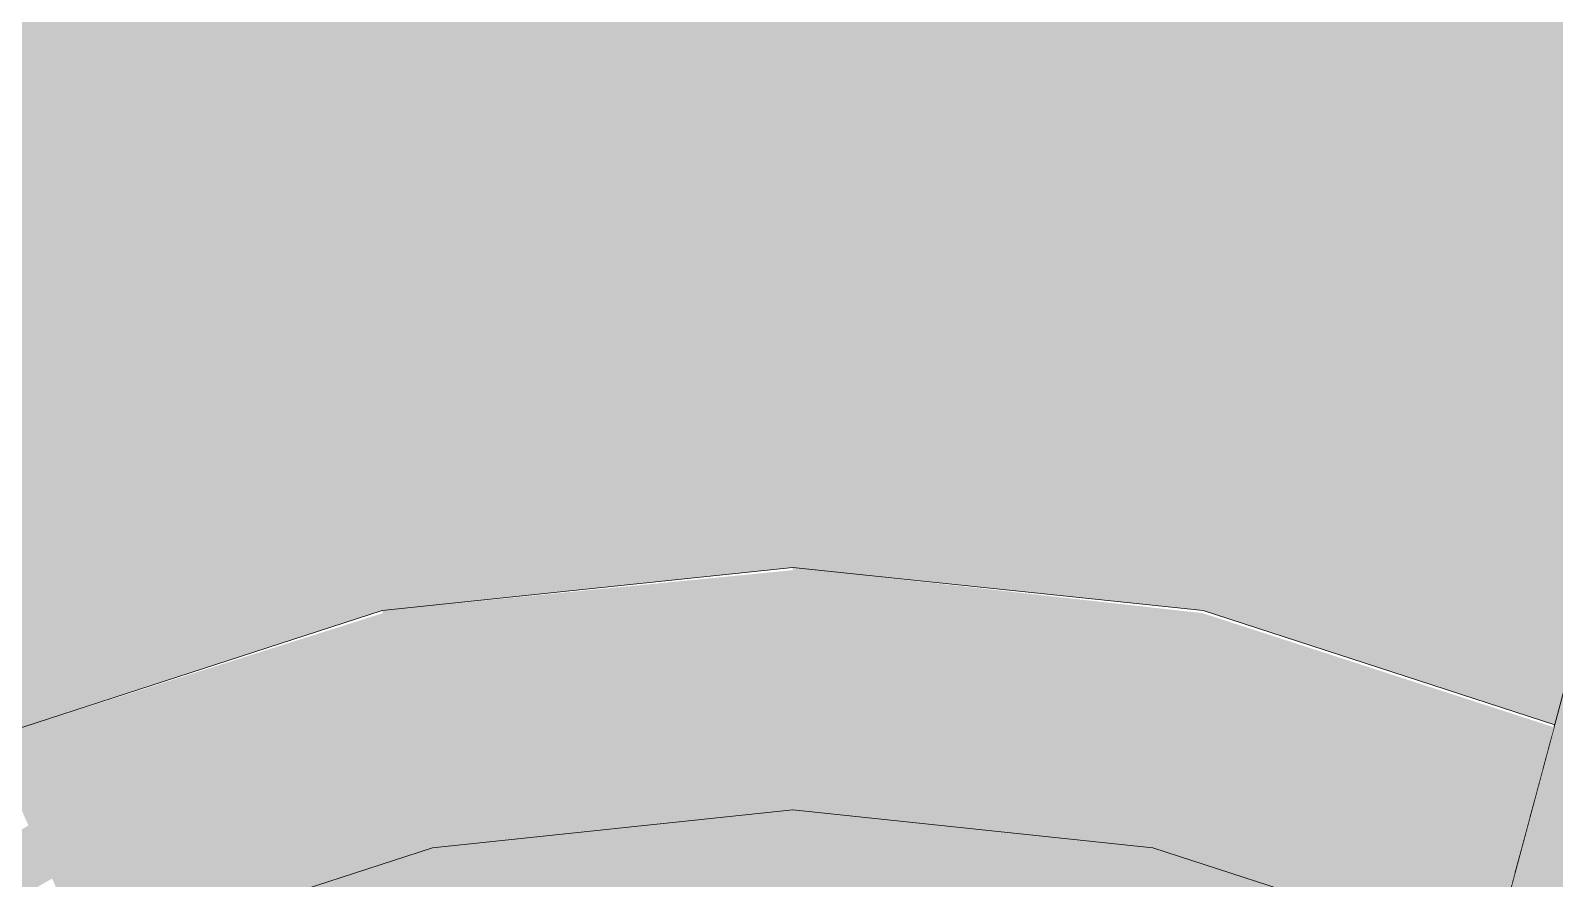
# Model space of a CAD drawing. Header units: centimetres. Extents: x -4381 to 5639, y -3920 to 4826.
# Drawn here: x 29.0267 to 29.2968, y 29.5484 to 29.6988 of the extents above; entities that cross this region are included whole.
import ezdxf
from ezdxf.xclip import XClip

# ---------------------------------------------------------------- set-up
doc = ezdxf.new("R2010")
doc.units = ezdxf.units.CM
doc.header["$MEASUREMENT"] = 0
doc.header["$XCLIPFRAME"] = 0
doc.set_wipeout_variables(frame=1)
doc.linetypes.add('Wipeout_Contour', pattern=[100, 0, -100])
for name, color, linetype in [('01- MOBILIER', 7, 'Continuous'), ('Drawing & Figure', 7, 'Continuous'), ('Structural - Bearing', 7, 'Continuous')]:
    doc.layers.add(name, color=color, linetype=linetype)
doc.layers.add('01- MOBILIER_Pen_No__101', color=252, linetype='Continuous', lineweight=5)
doc.layers.add('01- MOBILIER_Pen_No__7', color=7, linetype='Continuous', lineweight=5)
for name, color, linetype, lineweight, true_color in [('01- MOBILIER_Pen_No__118', 7, 'Continuous', 5, 0x573938), ('01- MOBILIER_Pen_No__144', 7, 'Continuous', 5, 0xae480b), ('01- MOBILIER_Pen_No__61', 7, 'Continuous', 5, 0x6a6a6a), ('01- MOBILIER_Pen_No__62', 7, 'Continuous', 5, 0xaaaaaa), ('Structural - Bearing_Pen_No__112', 7, 'Continuous', 5, 0xd5aaaa)]:
    doc.layers.add(name, color=color, linetype=linetype, lineweight=lineweight, true_color=true_color)

# ---------------------------------------------------------------- blocks, each defined once
blk = doc.blocks.new('Drawing_8_8', base_point=(-322.57542, 32.20361))
at = {"color": 254, "linetype": 'Wipeout_Contour', "lineweight": 0, "ltscale": 2530.302172}
blk.add_wipeout([(28.51205, 28.90361), (28.69174, 28.90361), (28.69174, 29.50361), (28.7322, 29.50361), (28.7322, 29.42361), (28.75094, 29.42361), (28.75094, 29.45361), (28.75762, 29.47861), (28.77588, 29.49691), (28.80082, 29.50361), (28.9192, 29.50361), (28.95602, 29.53677), (29.01939, 29.57335), (29.08898, 29.59596), (29.16174, 29.60361), (29.23451, 29.59596), (29.29681, 29.57572), (29.30148, 29.59316), (29.30691, 29.6134), (29.30916, 29.62178), (29.31513, 29.62662), (29.31067, 29.62373), (29.31665, 29.64604), (29.31232, 29.6472), (29.30826, 29.64828), (29.30903, 29.65118), (29.3129, 29.65015), (29.34396, 29.76606), (29.34009, 29.76709), (29.34087, 29.76999), (29.34493, 29.7689), (29.35053, 29.7674), (29.36518, 29.82207), (29.34749, 29.83446), (29.33294, 29.84536), (29.30794, 29.86287), (29.30519, 29.8608), (29.28969, 29.86053), (29.27704, 29.86939), (29.27201, 29.884), (29.27652, 29.89878), (29.28886, 29.90808), (29.30431, 29.90835), (29.31702, 29.89948), (29.32205, 29.88488), (29.32104, 29.88156), (29.33294, 29.87322), (29.36092, 29.85364), (29.37179, 29.84674), (29.3733, 29.8524), (29.39649, 29.84619), (29.37371, 29.76119), (29.37931, 29.75969), (29.38337, 29.7586), (29.38259, 29.7557), (29.37873, 29.75674), (29.36847, 29.71844), (29.61205, 29.71844), (29.61205, 31.79883), (29.43106, 31.90361), (28.51205, 31.90361)], dxfattribs=at).dxf.layer = 'Structural - Bearing'
at = {"layer": 'Structural - Bearing_Pen_No__112', "linetype": 'Continuous', "ltscale": 10}
blk.add_hatch(color=256, dxfattribs=at).paths.add_polyline_path([(28.51205, 28.90361), (28.69174, 28.90361), (28.69174, 29.50361), (28.7322, 29.50361), (28.7322, 29.42361), (28.75094, 29.42361), (28.75094, 29.45361), (28.75762, 29.47861), (28.77588, 29.49691), (28.80082, 29.50361), (28.9192, 29.50361), (28.95602, 29.53677), (29.01939, 29.57335), (29.08898, 29.59596), (29.16174, 29.60361), (29.23451, 29.59596), (29.29681, 29.57572), (29.30148, 29.59316), (29.30691, 29.6134), (29.30916, 29.62178), (29.31513, 29.62662), (29.31067, 29.62373), (29.31665, 29.64604), (29.31232, 29.6472), (29.30826, 29.64828), (29.30903, 29.65118), (29.3129, 29.65015), (29.34396, 29.76606), (29.34009, 29.76709), (29.34087, 29.76999), (29.34493, 29.7689), (29.35053, 29.7674), (29.36518, 29.82207), (29.34749, 29.83446), (29.33294, 29.84536), (29.30794, 29.86287), (29.30519, 29.8608), (29.28969, 29.86053), (29.27704, 29.86939), (29.27201, 29.884), (29.27652, 29.89878), (29.28886, 29.90808), (29.30431, 29.90835), (29.31702, 29.89948), (29.32205, 29.88488), (29.32104, 29.88156), (29.33294, 29.87322), (29.36092, 29.85364), (29.37179, 29.84674), (29.3733, 29.8524), (29.39649, 29.84619), (29.37371, 29.76119), (29.37931, 29.75969), (29.38337, 29.7586), (29.38259, 29.7557), (29.37873, 29.75674), (29.36847, 29.71844), (29.61205, 29.71844), (29.61205, 31.79883), (29.43106, 31.90361), (28.51205, 31.90361)])
at = {"color": 254, "linetype": 'Wipeout_Contour', "lineweight": 0, "ltscale": 1165.109032}
blk.add_wipeout([(29.23451, 28.91126), (29.16174, 28.90361), (29.33294, 28.90361), (29.61205, 28.90361), (29.61205, 29.3915), (29.35085, 29.6527), (29.34767, 29.64083), (29.35154, 29.63979), (29.35076, 29.6369), (29.3467, 29.63798), (29.34237, 29.63914), (29.33639, 29.61684), (29.33398, 29.62155), (29.33673, 29.6144), (29.33449, 29.60601), (29.32906, 29.58577), (29.32284, 29.56253), (29.36747, 29.53677), (29.42184, 29.48781), (29.46485, 29.42861), (29.49461, 29.36177), (29.50983, 29.2902), (29.50983, 29.21703), (29.49461, 29.14546), (29.46485, 29.07861), (29.42184, 29.01942), (29.36747, 28.97046), (29.3041, 28.93387)], dxfattribs=at).dxf.layer = 'Structural - Bearing'
at = {"color": 254, "linetype": 'Wipeout_Contour', "lineweight": 0, "ltscale": 166.392971}
blk.add_wipeout([(29.32906, 29.58577), (29.3238, 29.58718), (29.28498, 29.44229), (29.29024, 29.44088)], dxfattribs=at).dxf.layer = '01- MOBILIER'
at = {"color": 254, "linetype": 'Wipeout_Contour', "lineweight": 0, "ltscale": 166.011911}
blk.add_wipeout([(29.16175, 29.56217), (29.09759, 29.55542), (29.09792, 29.5539), (29.16175, 29.56061)], dxfattribs=at).dxf.layer = '01- MOBILIER'
at = {"layer": '01- MOBILIER', "linetype": 'Continuous', "lineweight": 0, "ltscale": 10, "true_color": 0x000000}
blk.add_hatch(color=18, dxfattribs=at).paths.add_polyline_path([(29.16175, 29.56217), (29.09759, 29.55542), (29.09792, 29.5539), (29.16175, 29.56061)])
at = {"color": 254, "linetype": 'Wipeout_Contour', "lineweight": 0, "ltscale": 166.377265}
blk.add_wipeout([(29.3238, 29.58718), (29.31528, 29.58946), (29.27646, 29.44457), (29.28498, 29.44229)], dxfattribs=at).dxf.layer = '01- MOBILIER'
at = {"color": 254, "linetype": 'Wipeout_Contour', "lineweight": 0, "ltscale": 166.359747}
blk.add_wipeout([(29.31528, 29.58946), (29.30677, 29.59175), (29.26795, 29.44686), (29.27646, 29.44457)], dxfattribs=at).dxf.layer = '01- MOBILIER'
at = {"color": 254, "linetype": 'Wipeout_Contour', "lineweight": 0, "ltscale": 165.800351}
blk.add_wipeout([(29.09759, 29.55542), (29.03625, 29.53549), (29.03688, 29.53407), (29.09792, 29.5539)], dxfattribs=at).dxf.layer = '01- MOBILIER'
at = {"layer": '01- MOBILIER', "linetype": 'Continuous', "lineweight": 0, "ltscale": 10, "true_color": 0x000000}
blk.add_hatch(color=18, dxfattribs=at).paths.add_polyline_path([(29.09759, 29.55542), (29.03625, 29.53549), (29.03688, 29.53407), (29.09792, 29.5539)])
at = {"layer": '01- MOBILIER_Pen_No__144', "linetype": 'Continuous', "ltscale": 10}
blk.add_hatch(color=256, dxfattribs=at).paths.add_polyline_path([(29.31528, 29.58946), (29.30677, 29.59175), (29.26795, 29.44686), (29.27646, 29.44457)])
at = {"color": 254, "linetype": 'Wipeout_Contour', "lineweight": 0, "ltscale": 166.34711}
blk.add_wipeout([(29.30677, 29.59175), (29.3015, 29.59316), (29.26268, 29.44827), (29.26795, 29.44686)], dxfattribs=at).dxf.layer = '01- MOBILIER'
at = {"layer": '01- MOBILIER_Pen_No__144', "linetype": 'Continuous', "ltscale": 10}
blk.add_hatch(color=256, dxfattribs=at).paths.add_polyline_path([(29.30677, 29.59175), (29.3015, 29.59316), (29.26268, 29.44827), (29.26795, 29.44686)])
at = {"color": 254, "linetype": 'Wipeout_Contour', "lineweight": 0, "ltscale": 166.315655}
blk.add_wipeout([(29.22558, 29.5539), (29.28575, 29.53435), (29.28615, 29.53585), (29.2259, 29.55542)], dxfattribs=at).dxf.layer = '01- MOBILIER'
at = {"layer": '01- MOBILIER', "linetype": 'Continuous', "lineweight": 0, "ltscale": 10, "true_color": 0x000000}
blk.add_hatch(color=18, dxfattribs=at).paths.add_polyline_path([(29.22558, 29.5539), (29.28575, 29.53435), (29.28615, 29.53585), (29.2259, 29.55542)])
at = {"color": 254, "linetype": 'Wipeout_Contour', "lineweight": 0, "ltscale": 166.179212}
blk.add_wipeout([(29.16175, 29.56217), (29.16175, 29.56061), (29.22558, 29.5539), (29.2259, 29.55542)], dxfattribs=at).dxf.layer = '01- MOBILIER'
at = {"layer": '01- MOBILIER', "linetype": 'Continuous', "lineweight": 0, "ltscale": 10, "true_color": 0x000000}
blk.add_hatch(color=18, dxfattribs=at).paths.add_polyline_path([(29.16175, 29.56217), (29.16175, 29.56061), (29.22558, 29.5539), (29.2259, 29.55542)])
at = {"color": 254, "linetype": 'Wipeout_Contour', "lineweight": 0, "ltscale": 166.00647}
blk.add_wipeout([(29.09759, 29.55542), (29.16175, 29.56217), (29.16175, 29.56643), (29.09671, 29.55959)], dxfattribs=at).dxf.layer = '01- MOBILIER'
at = {"color": 254, "linetype": 'Wipeout_Contour', "lineweight": 0, "ltscale": 166.326098}
blk.add_wipeout([(29.22679, 29.55959), (29.2259, 29.55542), (29.28615, 29.53585), (29.28724, 29.53995)], dxfattribs=at).dxf.layer = '01- MOBILIER'
at = {"layer": '01- MOBILIER', "linetype": 'Continuous', "lineweight": 0, "ltscale": 10, "true_color": 0x000000}
for points in [[(29.09759, 29.55542), (29.16175, 29.56217), (29.16175, 29.56643), (29.09671, 29.55959)], [(29.22679, 29.55959), (29.2259, 29.55542), (29.28615, 29.53585), (29.28724, 29.53995)]]:
    blk.add_hatch(color=18, dxfattribs=at).paths.add_polyline_path(points)
at = {"color": 254, "linetype": 'Wipeout_Contour', "lineweight": 0, "ltscale": 166.192358}
blk.add_wipeout([(29.16175, 29.56217), (29.2259, 29.55542), (29.22679, 29.55959), (29.16175, 29.56643)], dxfattribs=at).dxf.layer = '01- MOBILIER'
at = {"color": 254, "linetype": 'Wipeout_Contour', "lineweight": 0, "ltscale": 165.79249}
blk.add_wipeout([(29.03625, 29.53549), (29.09759, 29.55542), (29.09671, 29.55959), (29.03451, 29.53938)], dxfattribs=at).dxf.layer = '01- MOBILIER'
at = {"layer": '01- MOBILIER', "linetype": 'Continuous', "lineweight": 0, "ltscale": 10, "true_color": 0x000000}
for points in [[(29.16175, 29.56217), (29.2259, 29.55542), (29.22679, 29.55959), (29.16175, 29.56643)], [(29.03625, 29.53549), (29.09759, 29.55542), (29.09671, 29.55959), (29.03451, 29.53938)]]:
    blk.add_hatch(color=18, dxfattribs=at).paths.add_polyline_path(points)
at = {"color": 254, "linetype": 'Wipeout_Contour', "lineweight": 0, "ltscale": 166.016086}
blk.add_wipeout([(29.09671, 29.55959), (29.16175, 29.56643), (29.16175, 29.57122), (29.09571, 29.56428)], dxfattribs=at).dxf.layer = '01- MOBILIER'
at = {"color": 254, "linetype": 'Wipeout_Contour', "lineweight": 0, "ltscale": 166.341689}
blk.add_wipeout([(29.22778, 29.56428), (29.22679, 29.55959), (29.28724, 29.53995), (29.28848, 29.54456)], dxfattribs=at).dxf.layer = '01- MOBILIER'
at = {"layer": '01- MOBILIER', "linetype": 'Continuous', "lineweight": 0, "ltscale": 10, "true_color": 0x000000}
for points in [[(29.09671, 29.55959), (29.16175, 29.56643), (29.16175, 29.57122), (29.09571, 29.56428)], [(29.22778, 29.56428), (29.22679, 29.55959), (29.28724, 29.53995), (29.28848, 29.54456)]]:
    blk.add_hatch(color=18, dxfattribs=at).paths.add_polyline_path(points)
at = {"color": 254, "linetype": 'Wipeout_Contour', "lineweight": 0, "ltscale": 166.207269}
blk.add_wipeout([(29.16175, 29.56643), (29.22679, 29.55959), (29.22778, 29.56428), (29.16175, 29.57122)], dxfattribs=at).dxf.layer = '01- MOBILIER'
at = {"color": 254, "linetype": 'Wipeout_Contour', "lineweight": 0, "ltscale": 165.798718}
blk.add_wipeout([(29.03451, 29.53938), (29.09671, 29.55959), (29.09571, 29.56428), (29.03257, 29.54376)], dxfattribs=at).dxf.layer = '01- MOBILIER'
at = {"layer": '01- MOBILIER', "linetype": 'Continuous', "lineweight": 0, "ltscale": 10, "true_color": 0x000000}
for points in [[(29.16175, 29.56643), (29.22679, 29.55959), (29.22778, 29.56428), (29.16175, 29.57122)], [(29.03451, 29.53938), (29.09671, 29.55959), (29.09571, 29.56428), (29.03257, 29.54376)]]:
    blk.add_hatch(color=18, dxfattribs=at).paths.add_polyline_path(points)
at = {"color": 254, "linetype": 'Wipeout_Contour', "lineweight": 0, "ltscale": 166.027679}
blk.add_wipeout([(29.09571, 29.56428), (29.16175, 29.57122), (29.16175, 29.57633), (29.09465, 29.56928)], dxfattribs=at).dxf.layer = '01- MOBILIER'
at = {"color": 254, "linetype": 'Wipeout_Contour', "lineweight": 0, "ltscale": 166.358677}
blk.add_wipeout([(29.22885, 29.56928), (29.22778, 29.56428), (29.28848, 29.54456), (29.2898, 29.54947)], dxfattribs=at).dxf.layer = '01- MOBILIER'
at = {"color": 254, "linetype": 'Wipeout_Contour', "lineweight": 0, "ltscale": 165.93655}
blk.add_wipeout([(29.09792, 29.5539), (29.10145, 29.53727), (29.16175, 29.54361), (29.16175, 29.56061)], dxfattribs=at).dxf.layer = '01- MOBILIER'
at = {"layer": '01- MOBILIER', "linetype": 'Continuous', "lineweight": 0, "ltscale": 10, "true_color": 0x000000}
for points in [[(29.09571, 29.56428), (29.16175, 29.57122), (29.16175, 29.57633), (29.09465, 29.56928)], [(29.22885, 29.56928), (29.22778, 29.56428), (29.28848, 29.54456), (29.2898, 29.54947)]]:
    blk.add_hatch(color=18, dxfattribs=at).paths.add_polyline_path(points)
at = {"layer": '01- MOBILIER_Pen_No__62', "linetype": 'Continuous', "ltscale": 10}
blk.add_hatch(color=256, dxfattribs=at).paths.add_polyline_path([(29.09792, 29.5539), (29.10145, 29.53727), (29.16175, 29.54361), (29.16175, 29.56061)])
at = {"color": 254, "linetype": 'Wipeout_Contour', "lineweight": 0, "ltscale": 166.223101}
blk.add_wipeout([(29.16175, 29.57122), (29.22778, 29.56428), (29.22885, 29.56928), (29.16175, 29.57633)], dxfattribs=at).dxf.layer = '01- MOBILIER'
at = {"color": 254, "linetype": 'Wipeout_Contour', "lineweight": 0, "ltscale": 165.806745}
blk.add_wipeout([(29.03049, 29.54843), (29.03257, 29.54376), (29.09571, 29.56428), (29.09465, 29.56928)], dxfattribs=at).dxf.layer = '01- MOBILIER'
at = {"layer": '01- MOBILIER', "linetype": 'Continuous', "lineweight": 0, "ltscale": 10, "true_color": 0x000000}
for points in [[(29.16175, 29.57122), (29.22778, 29.56428), (29.22885, 29.56928), (29.16175, 29.57633)], [(29.03049, 29.54843), (29.03257, 29.54376), (29.09571, 29.56428), (29.09465, 29.56928)]]:
    blk.add_hatch(color=18, dxfattribs=at).paths.add_polyline_path(points)
at = {"color": 254, "linetype": 'Wipeout_Contour', "lineweight": 0, "ltscale": 166.040653}
blk.add_wipeout([(29.09465, 29.56928), (29.16175, 29.57633), (29.16175, 29.58154), (29.09357, 29.57438)], dxfattribs=at).dxf.layer = '01- MOBILIER'
at = {"color": 254, "linetype": 'Wipeout_Contour', "lineweight": 0, "ltscale": 166.376317}
blk.add_wipeout([(29.22993, 29.57438), (29.22885, 29.56928), (29.2898, 29.54947), (29.29114, 29.55449)], dxfattribs=at).dxf.layer = '01- MOBILIER'
at = {"layer": '01- MOBILIER_Pen_No__118', "linetype": 'Continuous', "ltscale": 10}
for points in [[(29.09465, 29.56928), (29.16175, 29.57633), (29.16175, 29.58154), (29.09357, 29.57438)], [(29.22993, 29.57438), (29.22885, 29.56928), (29.2898, 29.54947), (29.29114, 29.55449)]]:
    blk.add_hatch(color=256, dxfattribs=at).paths.add_polyline_path(points)
at = {"color": 254, "linetype": 'Wipeout_Contour', "lineweight": 0, "ltscale": 166.239166}
blk.add_wipeout([(29.16175, 29.57633), (29.22885, 29.56928), (29.22993, 29.57438), (29.16175, 29.58154)], dxfattribs=at).dxf.layer = '01- MOBILIER'
at = {"color": 254, "linetype": 'Wipeout_Contour', "lineweight": 0, "ltscale": 165.816149}
blk.add_wipeout([(29.09357, 29.57438), (29.02837, 29.55319), (29.03049, 29.54843), (29.09465, 29.56928)], dxfattribs=at).dxf.layer = '01- MOBILIER'
at = {"layer": '01- MOBILIER_Pen_No__118', "linetype": 'Continuous', "ltscale": 10}
for points in [[(29.16175, 29.57633), (29.22885, 29.56928), (29.22993, 29.57438), (29.16175, 29.58154)], [(29.09357, 29.57438), (29.02837, 29.55319), (29.03049, 29.54843), (29.09465, 29.56928)]]:
    blk.add_hatch(color=256, dxfattribs=at).paths.add_polyline_path(points)
at = {"color": 254, "linetype": 'Wipeout_Contour', "lineweight": 0, "ltscale": 166.054406}
blk.add_wipeout([(29.09357, 29.57438), (29.16175, 29.58154), (29.16175, 29.58663), (29.09251, 29.57935)], dxfattribs=at).dxf.layer = '01- MOBILIER'
at = {"color": 254, "linetype": 'Wipeout_Contour', "lineweight": 0, "ltscale": 166.393841}
blk.add_wipeout([(29.23099, 29.57935), (29.22993, 29.57438), (29.29114, 29.55449), (29.29245, 29.55938)], dxfattribs=at).dxf.layer = '01- MOBILIER'
at = {"color": 254, "linetype": 'Wipeout_Contour', "lineweight": 0, "ltscale": 165.56493}
blk.add_wipeout([(28.96899, 29.51891), (28.97206, 29.5147), (29.03049, 29.54843), (29.02837, 29.55319)], dxfattribs=at).dxf.layer = '01- MOBILIER'
at = {"layer": '01- MOBILIER_Pen_No__118', "linetype": 'Continuous', "ltscale": 10}
for points in [[(29.09357, 29.57438), (29.16175, 29.58154), (29.16175, 29.58663), (29.09251, 29.57935)], [(29.23099, 29.57935), (29.22993, 29.57438), (29.29114, 29.55449), (29.29245, 29.55938)], [(28.96899, 29.51891), (28.97206, 29.5147), (29.03049, 29.54843), (29.02837, 29.55319)]]:
    blk.add_hatch(color=256, dxfattribs=at).paths.add_polyline_path(points)
at = {"color": 254, "linetype": 'Wipeout_Contour', "lineweight": 0, "ltscale": 166.254782}
blk.add_wipeout([(29.16175, 29.58154), (29.22993, 29.57438), (29.23099, 29.57935), (29.16175, 29.58663)], dxfattribs=at).dxf.layer = '01- MOBILIER'
at = {"color": 254, "linetype": 'Wipeout_Contour', "lineweight": 0, "ltscale": 165.826471}
blk.add_wipeout([(29.02837, 29.55319), (29.09357, 29.57438), (29.09251, 29.57935), (29.0263, 29.55784)], dxfattribs=at).dxf.layer = '01- MOBILIER'
at = {"color": 254, "linetype": 'Wipeout_Contour', "lineweight": 0, "ltscale": 207.398788}
blk.add_wipeout([(29.22558, 29.5539), (29.22204, 29.53727), (29.2797, 29.51854), (29.28424, 29.52874), (29.28575, 29.53435)], dxfattribs=at).dxf.layer = '01- MOBILIER'
at = {"layer": '01- MOBILIER_Pen_No__101', "linetype": 'Continuous', "ltscale": 10}
blk.add_hatch(color=256, dxfattribs=at).paths.add_polyline_path([(29.22558, 29.5539), (29.22204, 29.53727), (29.2797, 29.51854), (29.28424, 29.52874), (29.28575, 29.53435)])
at = {"layer": '01- MOBILIER_Pen_No__118', "linetype": 'Continuous', "ltscale": 10}
for points in [[(29.16175, 29.58154), (29.22993, 29.57438), (29.23099, 29.57935), (29.16175, 29.58663)], [(29.02837, 29.55319), (29.09357, 29.57438), (29.09251, 29.57935), (29.0263, 29.55784)]]:
    blk.add_hatch(color=256, dxfattribs=at).paths.add_polyline_path(points)
at = {"color": 254, "linetype": 'Wipeout_Contour', "lineweight": 0, "ltscale": 166.06834}
blk.add_wipeout([(29.09251, 29.57935), (29.16175, 29.58663), (29.16175, 29.59136), (29.09153, 29.58398)], dxfattribs=at).dxf.layer = '01- MOBILIER'
at = {"color": 254, "linetype": 'Wipeout_Contour', "lineweight": 0, "ltscale": 166.410493}
blk.add_wipeout([(29.23197, 29.58398), (29.23099, 29.57935), (29.29245, 29.55938), (29.29367, 29.56393)], dxfattribs=at).dxf.layer = '01- MOBILIER'
at = {"color": 254, "linetype": 'Wipeout_Contour', "lineweight": 0, "ltscale": 166.182639}
blk.add_wipeout([(29.16175, 29.56061), (29.16175, 29.54361), (29.22204, 29.53727), (29.22558, 29.5539)], dxfattribs=at).dxf.layer = '01- MOBILIER'
at = {"color": 254, "linetype": 'Wipeout_Contour', "lineweight": 0, "ltscale": 165.571303}
blk.add_wipeout([(28.96899, 29.51891), (29.02837, 29.55319), (29.0263, 29.55784), (28.96601, 29.52303)], dxfattribs=at).dxf.layer = '01- MOBILIER'
at = {"color": 254, "linetype": 'Wipeout_Contour', "lineweight": 0, "ltscale": 165.722348}
blk.add_wipeout([(29.03688, 29.53407), (29.04379, 29.51854), (29.10145, 29.53727), (29.09792, 29.5539)], dxfattribs=at).dxf.layer = '01- MOBILIER'
at = {"layer": '01- MOBILIER_Pen_No__118', "linetype": 'Continuous', "ltscale": 10}
for points in [[(29.09251, 29.57935), (29.16175, 29.58663), (29.16175, 29.59136), (29.09153, 29.58398)], [(29.23197, 29.58398), (29.23099, 29.57935), (29.29245, 29.55938), (29.29367, 29.56393)], [(28.96899, 29.51891), (29.02837, 29.55319), (29.0263, 29.55784), (28.96601, 29.52303)]]:
    blk.add_hatch(color=256, dxfattribs=at).paths.add_polyline_path(points)
at = {"layer": '01- MOBILIER_Pen_No__62', "linetype": 'Continuous', "ltscale": 10}
for points in [[(29.16175, 29.56061), (29.16175, 29.54361), (29.22204, 29.53727), (29.22558, 29.5539)], [(29.03688, 29.53407), (29.04379, 29.51854), (29.10145, 29.53727), (29.09792, 29.5539)]]:
    blk.add_hatch(color=256, dxfattribs=at).paths.add_polyline_path(points)
at = {"layer": '01- MOBILIER_Pen_No__7', "linetype": 'Continuous', "ltscale": 10}
for p, q in [((29.16175, 29.56061), (29.09792, 29.5539)), ((29.22558, 29.5539), (29.16175, 29.56061)), ((29.09792, 29.5539), (29.03688, 29.53407)), ((29.28575, 29.53435), (29.22558, 29.5539))]:
    blk.add_line(p, q, dxfattribs=at)
at = {"color": 254, "linetype": 'Wipeout_Contour', "lineweight": 0, "ltscale": 166.269304}
blk.add_wipeout([(29.16175, 29.58663), (29.23099, 29.57935), (29.23197, 29.58398), (29.16175, 29.59136)], dxfattribs=at).dxf.layer = '01- MOBILIER'
at = {"color": 254, "linetype": 'Wipeout_Contour', "lineweight": 0, "ltscale": 165.837248}
blk.add_wipeout([(29.0263, 29.55784), (29.09251, 29.57935), (29.09153, 29.58398), (29.02437, 29.56216)], dxfattribs=at).dxf.layer = '01- MOBILIER'
at = {"layer": '01- MOBILIER_Pen_No__118', "linetype": 'Continuous', "ltscale": 10}
for points in [[(29.16175, 29.58663), (29.23099, 29.57935), (29.23197, 29.58398), (29.16175, 29.59136)], [(29.0263, 29.55784), (29.09251, 29.57935), (29.09153, 29.58398), (29.02437, 29.56216)]]:
    blk.add_hatch(color=256, dxfattribs=at).paths.add_polyline_path(points)
at = {"color": 254, "linetype": 'Wipeout_Contour', "lineweight": 0, "ltscale": 166.081909}
blk.add_wipeout([(29.09153, 29.58398), (29.16175, 29.59136), (29.16175, 29.59554), (29.09066, 29.58807)], dxfattribs=at).dxf.layer = '01- MOBILIER'
at = {"color": 254, "linetype": 'Wipeout_Contour', "lineweight": 0, "ltscale": 166.425558}
blk.add_wipeout([(29.23284, 29.58807), (29.23197, 29.58398), (29.29367, 29.56393), (29.29475, 29.56796)], dxfattribs=at).dxf.layer = '01- MOBILIER'
at = {"layer": '01- MOBILIER_Pen_No__118', "linetype": 'Continuous', "ltscale": 10}
blk.add_hatch(color=256, dxfattribs=at).paths.add_polyline_path([(29.09153, 29.58398), (29.16175, 29.59136), (29.16175, 29.59554), (29.09066, 29.58807)])
at = {"layer": '01- MOBILIER_Pen_No__61', "linetype": 'Continuous', "ltscale": 10}
blk.add_hatch(color=256, dxfattribs=at).paths.add_polyline_path([(29.23284, 29.58807), (29.23197, 29.58398), (29.29367, 29.56393), (29.29475, 29.56796)])
at = {"color": 254, "linetype": 'Wipeout_Contour', "lineweight": 0, "ltscale": 166.282144}
blk.add_wipeout([(29.16175, 29.59136), (29.23197, 29.58398), (29.23284, 29.58807), (29.16175, 29.59554)], dxfattribs=at).dxf.layer = '01- MOBILIER'
at = {"color": 254, "linetype": 'Wipeout_Contour', "lineweight": 0, "ltscale": 165.84803}
blk.add_wipeout([(29.02437, 29.56216), (29.09153, 29.58398), (29.09066, 29.58807), (29.02267, 29.56598)], dxfattribs=at).dxf.layer = '01- MOBILIER'
at = {"layer": '01- MOBILIER_Pen_No__118', "linetype": 'Continuous', "ltscale": 10}
for points in [[(29.16175, 29.59136), (29.23197, 29.58398), (29.23284, 29.58807), (29.16175, 29.59554)], [(29.02437, 29.56216), (29.09153, 29.58398), (29.09066, 29.58807), (29.02267, 29.56598)]]:
    blk.add_hatch(color=256, dxfattribs=at).paths.add_polyline_path(points)
at = {"color": 254, "linetype": 'Wipeout_Contour', "lineweight": 0, "ltscale": 166.094644}
blk.add_wipeout([(29.09066, 29.58807), (29.16175, 29.59554), (29.16175, 29.59899), (29.08994, 29.59144)], dxfattribs=at).dxf.layer = '01- MOBILIER'
at = {"color": 254, "linetype": 'Wipeout_Contour', "lineweight": 0, "ltscale": 166.438399}
blk.add_wipeout([(29.23355, 29.59144), (29.23284, 29.58807), (29.29475, 29.56796), (29.29564, 29.57127)], dxfattribs=at).dxf.layer = '01- MOBILIER'
at = {"layer": '01- MOBILIER_Pen_No__118', "linetype": 'Continuous', "ltscale": 10}
blk.add_hatch(color=256, dxfattribs=at).paths.add_polyline_path([(29.09066, 29.58807), (29.16175, 29.59554), (29.16175, 29.59899), (29.08994, 29.59144)])
at = {"layer": '01- MOBILIER_Pen_No__61', "linetype": 'Continuous', "ltscale": 10}
blk.add_hatch(color=256, dxfattribs=at).paths.add_polyline_path([(29.23355, 29.59144), (29.23284, 29.58807), (29.29475, 29.56796), (29.29564, 29.57127)])
at = {"color": 254, "linetype": 'Wipeout_Contour', "lineweight": 0, "ltscale": 166.292804}
blk.add_wipeout([(29.16175, 29.59554), (29.23284, 29.58807), (29.23355, 29.59144), (29.16175, 29.59899)], dxfattribs=at).dxf.layer = '01- MOBILIER'
at = {"color": 254, "linetype": 'Wipeout_Contour', "lineweight": 0, "ltscale": 165.858396}
blk.add_wipeout([(29.02267, 29.56598), (29.09066, 29.58807), (29.08994, 29.59144), (29.02127, 29.56913)], dxfattribs=at).dxf.layer = '01- MOBILIER'
at = {"layer": '01- MOBILIER_Pen_No__118', "linetype": 'Continuous', "ltscale": 10}
blk.add_hatch(color=256, dxfattribs=at).paths.add_polyline_path([(29.02267, 29.56598), (29.09066, 29.58807), (29.08994, 29.59144), (29.02127, 29.56913)])
at = {"layer": '01- MOBILIER_Pen_No__61', "linetype": 'Continuous', "ltscale": 10}
blk.add_hatch(color=256, dxfattribs=at).paths.add_polyline_path([(29.16175, 29.59554), (29.23284, 29.58807), (29.23355, 29.59144), (29.16175, 29.59899)])
at = {"color": 254, "linetype": 'Wipeout_Contour', "lineweight": 0, "ltscale": 166.106196}
blk.add_wipeout([(29.08994, 29.59144), (29.16175, 29.59899), (29.16175, 29.60155), (29.08941, 29.59395)], dxfattribs=at).dxf.layer = '01- MOBILIER'
at = {"color": 254, "linetype": 'Wipeout_Contour', "lineweight": 0, "ltscale": 166.448477}
blk.add_wipeout([(29.23409, 29.59395), (29.23355, 29.59144), (29.29564, 29.57127), (29.2963, 29.57373)], dxfattribs=at).dxf.layer = '01- MOBILIER'
at = {"layer": '01- MOBILIER_Pen_No__118', "linetype": 'Continuous', "ltscale": 10}
blk.add_hatch(color=256, dxfattribs=at).paths.add_polyline_path([(29.08994, 29.59144), (29.16175, 29.59899), (29.16175, 29.60155), (29.08941, 29.59395)])
at = {"layer": '01- MOBILIER_Pen_No__61', "linetype": 'Continuous', "ltscale": 10}
blk.add_hatch(color=256, dxfattribs=at).paths.add_polyline_path([(29.23409, 29.59395), (29.23355, 29.59144), (29.29564, 29.57127), (29.2963, 29.57373)])
at = {"color": 254, "linetype": 'Wipeout_Contour', "lineweight": 0, "ltscale": 166.300905}
blk.add_wipeout([(29.16175, 29.59899), (29.23355, 29.59144), (29.23409, 29.59395), (29.16175, 29.60155)], dxfattribs=at).dxf.layer = '01- MOBILIER'
at = {"color": 254, "linetype": 'Wipeout_Contour', "lineweight": 0, "ltscale": 165.867976}
blk.add_wipeout([(29.02127, 29.56913), (29.08994, 29.59144), (29.08941, 29.59395), (29.02023, 29.57147)], dxfattribs=at).dxf.layer = '01- MOBILIER'
at = {"layer": '01- MOBILIER_Pen_No__118', "linetype": 'Continuous', "ltscale": 10}
blk.add_hatch(color=256, dxfattribs=at).paths.add_polyline_path([(29.02127, 29.56913), (29.08994, 29.59144), (29.08941, 29.59395), (29.02023, 29.57147)])
at = {"layer": '01- MOBILIER_Pen_No__61', "linetype": 'Continuous', "ltscale": 10}
blk.add_hatch(color=256, dxfattribs=at).paths.add_polyline_path([(29.16175, 29.59899), (29.23355, 29.59144), (29.23409, 29.59395), (29.16175, 29.60155)])
at = {"color": 254, "linetype": 'Wipeout_Contour', "lineweight": 0, "ltscale": 166.116384}
blk.add_wipeout([(29.08941, 29.59395), (29.16175, 29.60155), (29.16174, 29.60311), (29.08908, 29.59548)], dxfattribs=at).dxf.layer = '01- MOBILIER'
at = {"color": 254, "linetype": 'Wipeout_Contour', "lineweight": 0, "ltscale": 166.455383}
blk.add_wipeout([(29.23441, 29.59548), (29.23409, 29.59395), (29.2963, 29.57373), (29.2967, 29.57524)], dxfattribs=at).dxf.layer = '01- MOBILIER'
at = {"layer": '01- MOBILIER_Pen_No__118', "linetype": 'Continuous', "ltscale": 10}
blk.add_hatch(color=256, dxfattribs=at).paths.add_polyline_path([(29.08941, 29.59395), (29.16175, 29.60155), (29.16174, 29.60311), (29.08908, 29.59548)])
at = {"layer": '01- MOBILIER_Pen_No__61', "linetype": 'Continuous', "ltscale": 10}
blk.add_hatch(color=256, dxfattribs=at).paths.add_polyline_path([(29.23441, 29.59548), (29.23409, 29.59395), (29.2963, 29.57373), (29.2967, 29.57524)])
at = {"layer": '01- MOBILIER_Pen_No__7', "linetype": 'Continuous', "ltscale": 10}
blk.add_line((29.3015, 29.59316), (29.26268, 29.44827), dxfattribs=at)
at = {"color": 254, "linetype": 'Wipeout_Contour', "lineweight": 0, "ltscale": 166.306233}
blk.add_wipeout([(29.16175, 29.60155), (29.23409, 29.59395), (29.23441, 29.59548), (29.16174, 29.60311)], dxfattribs=at).dxf.layer = '01- MOBILIER'
at = {"color": 254, "linetype": 'Wipeout_Contour', "lineweight": 0, "ltscale": 165.876456}
blk.add_wipeout([(29.02023, 29.57147), (29.08941, 29.59395), (29.08908, 29.59548), (29.01959, 29.5729)], dxfattribs=at).dxf.layer = '01- MOBILIER'
at = {"layer": '01- MOBILIER_Pen_No__118', "linetype": 'Continuous', "ltscale": 10}
for points in [[(29.16175, 29.60155), (29.23409, 29.59395), (29.23441, 29.59548), (29.16174, 29.60311)], [(29.02023, 29.57147), (29.08941, 29.59395), (29.08908, 29.59548), (29.01959, 29.5729)], [(29.23451, 29.59596), (29.2967, 29.57524)]]:
    blk.add_hatch(color=256, dxfattribs=at).paths.add_polyline_path(points)
at = {"color": 254, "linetype": 'Wipeout_Contour', "lineweight": 0, "ltscale": 124.606477}
blk.add_wipeout([(29.08908, 29.59548), (29.16174, 29.60311), (29.08898, 29.59596)], dxfattribs=at).dxf.layer = '01- MOBILIER'
at = {"layer": '01- MOBILIER_Pen_No__118', "linetype": 'Continuous', "ltscale": 10}
blk.add_hatch(color=256, dxfattribs=at).paths.add_polyline_path([(29.08908, 29.59548), (29.16174, 29.60311), (29.08898, 29.59596)])
at = {"color": 254, "linetype": 'Wipeout_Contour', "lineweight": 0, "ltscale": 125.372052}
blk.add_wipeout([(29.16174, 29.60311), (29.23441, 29.59548), (29.16174, 29.60361)], dxfattribs=at).dxf.layer = '01- MOBILIER'
at = {"color": 254, "linetype": 'Wipeout_Contour', "lineweight": 0, "ltscale": 124.38799}
blk.add_wipeout([(29.01959, 29.5729), (29.08908, 29.59548), (29.01939, 29.57335)], dxfattribs=at).dxf.layer = '01- MOBILIER'
at = {"layer": '01- MOBILIER_Pen_No__118', "linetype": 'Continuous', "ltscale": 10}
for points in [[(29.16174, 29.60311), (29.23441, 29.59548), (29.16174, 29.60361)], [(29.01959, 29.5729), (29.08908, 29.59548), (29.01939, 29.57335)]]:
    blk.add_hatch(color=256, dxfattribs=at).paths.add_polyline_path(points)
at = {"layer": '01- MOBILIER_Pen_No__7', "linetype": 'Continuous', "ltscale": 10}
for p, q in [((29.16174, 29.60361), (29.08897, 29.59596)), ((29.23451, 29.59596), (29.16174, 29.60361)), ((29.08897, 29.59596), (29.01939, 29.57335)), ((29.29683, 29.57571), (29.23451, 29.59596))]:
    blk.add_line(p, q, dxfattribs=at)

msp = doc.modelspace()

# ---------------------------------------------------------------- block references
at = {"layer": 'Drawing & Figure', "color": 151, "linetype": 'Continuous', "lineweight": 5, "ltscale": 10, "true_color": 0x80c2ff}
ref = msp.add_blockref('Drawing_8_8', (-322.57542, 32.20361), dxfattribs=at)
XClip(ref).set_block_clipping_path([(1, 23.6253966175), (50.7463984619, 45.1170657245)])

doc.saveas('drawing.dxf')
